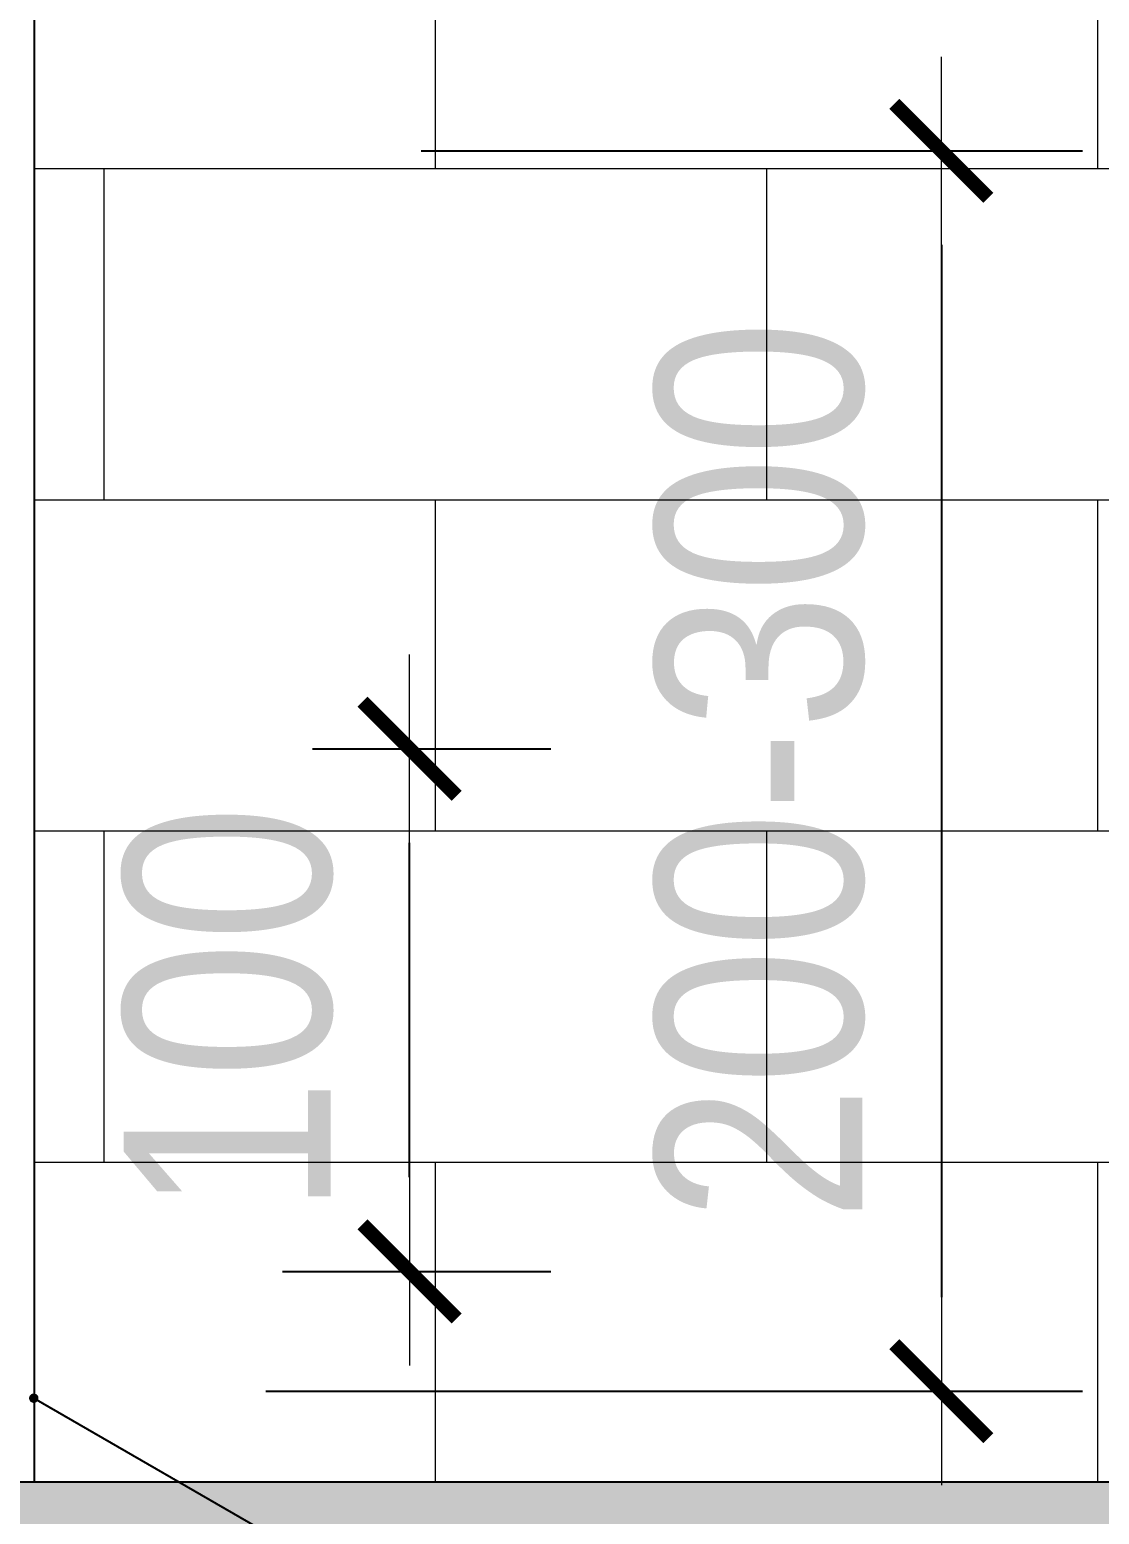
# Model space of a CAD drawing. Header units: millimetres. Extents: x 408913 to 1237273, y -191467 to -86666.
# Drawn here: x 877153 to 878290, y -154595 to -153017 of the extents above; entities that cross this region are included whole.
import ezdxf

# ---------------------------------------------------------------- set-up
doc = ezdxf.new("R2010")
doc.units = ezdxf.units.MM
doc.header["$LTSCALE"] = 35
doc.header["$PDMODE"] = 3
doc.linetypes.add('HIDDEN2', pattern=[0.1875, 0.125, -0.0625])
for name, color, linetype, lineweight in [('.CUBIC-DIM', 8, 'Continuous', 15), ('NDC_S_DIM', 1, 'Continuous', 9), ('NDC_S_HATCH MATERIAL', 8, 'Continuous', 13)]:
    doc.layers.add(name, color=color, linetype=linetype, lineweight=lineweight)
for name, color, linetype in [('8', 8, 'Continuous'), ('DIM', 1, 'Continuous'), ('Layer2', 167, 'HIDDEN2')]:
    doc.layers.add(name, color=color, linetype=linetype)
doc.styles.add('NDC_ARIAL', font='arial.ttf', dxfattribs={"width": 0.85})
doc.styles.add('texdim', font='vntimeh.shx', dxfattribs={"width": 0.75})
doc.dimstyles.new('40', dxfattribs={"dimscale": 40, "dimtxt": 1, "dimasz": 1, "dimexe": 0, "dimexo": 0, "dimgap": 0.3, "dimtad": 1, "dimdec": 0, "dimzin": 0, "dimdsep": 46, "dimtxsty": 'texdim', "dimblk": 'tick', "dimcen": 1, "dimclrd": 8, "dimclre": 8, "dimclrt": 3, "dimadec": 0, "dimazin": 0, "dimtfac": 1, "dimtdec": 0, "dimtix": 1, "dimtofl": 0, "dimtmove": 2, "dimatfit": 0, "dimldrblk": 'DOTSMALL', "dimfxl": 1, "dimtolj": 1, "dimtzin": 0, "dimlwe": -1, "dimarcsym": 0})
doc.dimstyles.new('NDC_1-100', dxfattribs={"dimscale": 100, "dimtxt": 2.2, "dimasz": 1, "dimexe": 1.5, "dimexo": 2, "dimgap": 0.8, "dimtad": 1, "dimdec": 0, "dimdsep": 46, "dimtxsty": 'NDC_ARIAL', "dimblk": 'DIMMARK', "dimcen": 49999.938995, "dimdle": 1.5, "dimclrd": 1, "dimclre": 1, "dimclrt": 3, "dimadec": 0, "dimazin": 0, "dimtfac": 1, "dimtdec": 0, "dimtix": 1, "dimtmove": 2, "dimatfit": 3, "dimfxl": 1, "dimarcsym": 0})

# ---------------------------------------------------------------- blocks, each defined once
blk = doc.blocks.new('tick')
at = {"layer": 'Layer2'}
for p, q in [((-0.5, -0.5), (0.5, 0.5)), ((-1, 0), (0.8, 0))]:
    blk.add_line(p, q, dxfattribs=at)
blk = doc.blocks.new('DIMMARK')
at = {"layer": 'NDC_S_DIM', "color": 1}
blk.add_line((-1.5, 0), (1, 0), dxfattribs=at)
at = {"layer": 'NDC_S_DIM', "color": 2, "const_width": 0.15}
blk.add_lwpolyline([(-0.5, -0.5), (0.5, 0.5)], dxfattribs=at)
blk = doc.blocks.new('*D616')
at = {"layer": 'DEFPOINTS', "color": 0, "ltscale": 30, "transparency": 16777216}
for p in [(877369.3, -153145.6), (877204.2, -154464.1), (878122.1, -154464.1)]:
    blk.add_point(p, dxfattribs=at)
at = {"layer": 'DIM', "color": 1, "lineweight": -2, "ltscale": 30, "transparency": 16777216}
for p, q in [((877569.3, -153145.6), (878272.1, -153145.6)), ((878122.1, -153245.6), (878122.1, -154364.1)), ((877404.2, -154464.1), (878272.1, -154464.1))]:
    blk.add_line(p, q, dxfattribs=at)
at = {"layer": 'DIM', "color": 1, "lineweight": -2, "ltscale": 30, "transparency": 16777216, "xscale": 100, "yscale": 100, "zscale": 100}
for p, rotation in [((878122.1, -153145.6), 90), ((878122.1, -154464.1), 270)]:
    blk.add_blockref('DIMMARK', p, dxfattribs=dict(at, rotation=rotation))
at = {"layer": 'DIM', "color": 3, "ltscale": 30, "transparency": 16777216, "insert": (877929.7, -153804.8), "char_height": 220, "attachment_point": 5, "rotation": 90, "style": 'NDC_ARIAL'}
blk.add_mtext('200-300', dxfattribs=at)
blk = doc.blocks.new('*D617')
at = {"layer": 'DEFPOINTS', "color": 0, "ltscale": 30, "transparency": 16777216}
for p in [(877253.9, -153781.2), (877557, -153781.2), (877222, -154336.8)]:
    blk.add_point(p, dxfattribs=at)
at = {"layer": 'DIM', "color": 1, "lineweight": -2, "ltscale": 30, "transparency": 16777216}
for p, q in [((877453.9, -153781.2), (877707, -153781.2)), ((877557, -154236.8), (877557, -153881.2)), ((877422, -154336.8), (877707, -154336.8))]:
    blk.add_line(p, q, dxfattribs=at)
at = {"layer": 'DIM', "color": 1, "lineweight": -2, "ltscale": 30, "transparency": 16777216, "xscale": 100, "yscale": 100, "zscale": 100}
for p, rotation in [((877557, -153781.2), 90), ((877557, -154336.8), 270)]:
    blk.add_blockref('DIMMARK', p, dxfattribs=dict(at, rotation=rotation))
at = {"layer": 'DIM', "color": 3, "ltscale": 30, "transparency": 16777216, "insert": (877364.6, -154059), "char_height": 220, "attachment_point": 5, "rotation": 90, "style": 'NDC_ARIAL'}
blk.add_mtext('100', dxfattribs=at)

msp = doc.modelspace()

# ---------------------------------------------------------------- hatches: boundary and pattern name
at = {"layer": '.CUBIC-DIM'}
h = msp.add_hatch(dxfattribs=at)
h.set_pattern_fill('AR-B816', color=256, scale=44, style=0)
h.set_pattern_definition([(0, (-91119.8, -3989260.8), (0, 352), []), (90, (-91119.8, -3989260.8), (-352, 352), [352, -352])])
h.paths.add_polyline_path([(877158, -154561), (878447.7, -154561), (878447.7, -150939.7), (877796, -150939.7), (877721.7, -150862.7), (877721.7, -151025), (877688.7, -150939.7), (877158, -150939.7)])
at = {"layer": 'NDC_S_HATCH MATERIAL', "ltscale": 30}
h = msp.add_hatch(dxfattribs=at)
h.set_pattern_fill('BT-01', color=256, scale=50, angle=180, pattern_type=2)
h.set_pattern_definition([(230, (1103017.2, -118918.6), (-358.6301, 31.37607), [37.5, -412.5]), (175, (1103017.2, -118918.6), (69.37567, -376.09607), [30, -330]), (280.4514, (1102987.3, -118916), (-289.2547, -344.71977), [31.8701, -350.57106]), (226.1842, (1103017.2, -119018.6), (-533.6205, 82.7595), [56.25, -618.75]), (276.6356, (1102972.73, -119011.7), (-467.3314, -487.0589), [47.8051, -525.8565]), (171.1842, (1103017.2, -119018.6), (-467.331, -487.0593), [45, -495]), (201, (1102967.2, -118993.6), (-298.45353, 201.30945), [37.5, -412.5]), (146, (1102967.2, -118993.6), (-121.65767, -362.575), [30, -330]), (251.4514, (1102942.33, -118976.83), (-420.1113, -161.26525), [31.8701, -350.57106]), (217.5, (1103017.2, -118918.6), (-6.07993, -166.44693), [0, -326, 0, -335, 0, -331.25]), (187.5, (1103017.2, -118918.6), (-131.53477, -197.20586), [0, -191, 0, -318.5, 0, -126.25]), (147.5, (1103128.7, -118918.6), (-266.91122, 11.277436), [0, -125, 0, -390, 0, -517.5]), (137.5, (1103178.7, -118918.6), (-291.59308, -50.0525), [0, -162.5, 0, -259, 0, -367.5]), (225, (1103017.2, -118918.6), (150.2602, -150.2602), []), (225, (1103017.2, -118979.86), (150.2602, -150.2602), [])])
h.paths.add_polyline_path([(869536, -155131.1), (869534.5, -155435.4), (877158, -155439.6), (877158, -155957.3), (878447.7, -155957.3), (878447.7, -154559.6), (877244.6, -154559.6), (872539, -154559.6), (872539, -154559.6), (869536, -154555.8), (869536, -154801.1), (869123.5, -154801.1), (869948.5, -155131.1)])

# ---------------------------------------------------------------- linework, layer by layer
at = {"layer": '8', "color": 4, "ltscale": 10}
msp.add_line((877158, -150942.5), (877158, -154561), dxfattribs=at)
at = {"layer": '8', "color": 2, "ltscale": 10}
msp.add_line((878447.7, -154561), (869536, -154561), dxfattribs=at)

# ---------------------------------------------------------------- dimensions: what is measured, and where the dimension line sits
at = {"layer": 'DIM', "ltscale": 30}
for base, p1, p2, text, picture, middle in [((878122.1, -154464.1), (877369.3, -153145.6), (877204.2, -154464.1), '200-300', '*D616', (877929.7, -153804.8)), ((877557, -153781.2), (877222, -154336.8), (877253.9, -153781.2), '100', '*D617', (877364.6, -154059))]:
    dim = msp.add_linear_dim(base=base, p1=p1, p2=p2, angle=90, text=text, dimstyle='NDC_1-100', dxfattribs=at)
    dim.commit()
    dim.dimension.update_dxf_attribs({"geometry": picture, "text_midpoint": middle})

# ---------------------------------------------------------------- leaders
at = {"layer": '8', "color": 8, "annotation_type": 0, "has_hookline": 1, "hookline_direction": 0, "text_width": 2138.2}
msp.add_leader([(877157.6, -154471.6), (878684.3, -155352.8), (878973.6, -155309.8)], dimstyle='40', override={"dimasz": 1}, dxfattribs=at)

doc.saveas('drawing.dxf')
